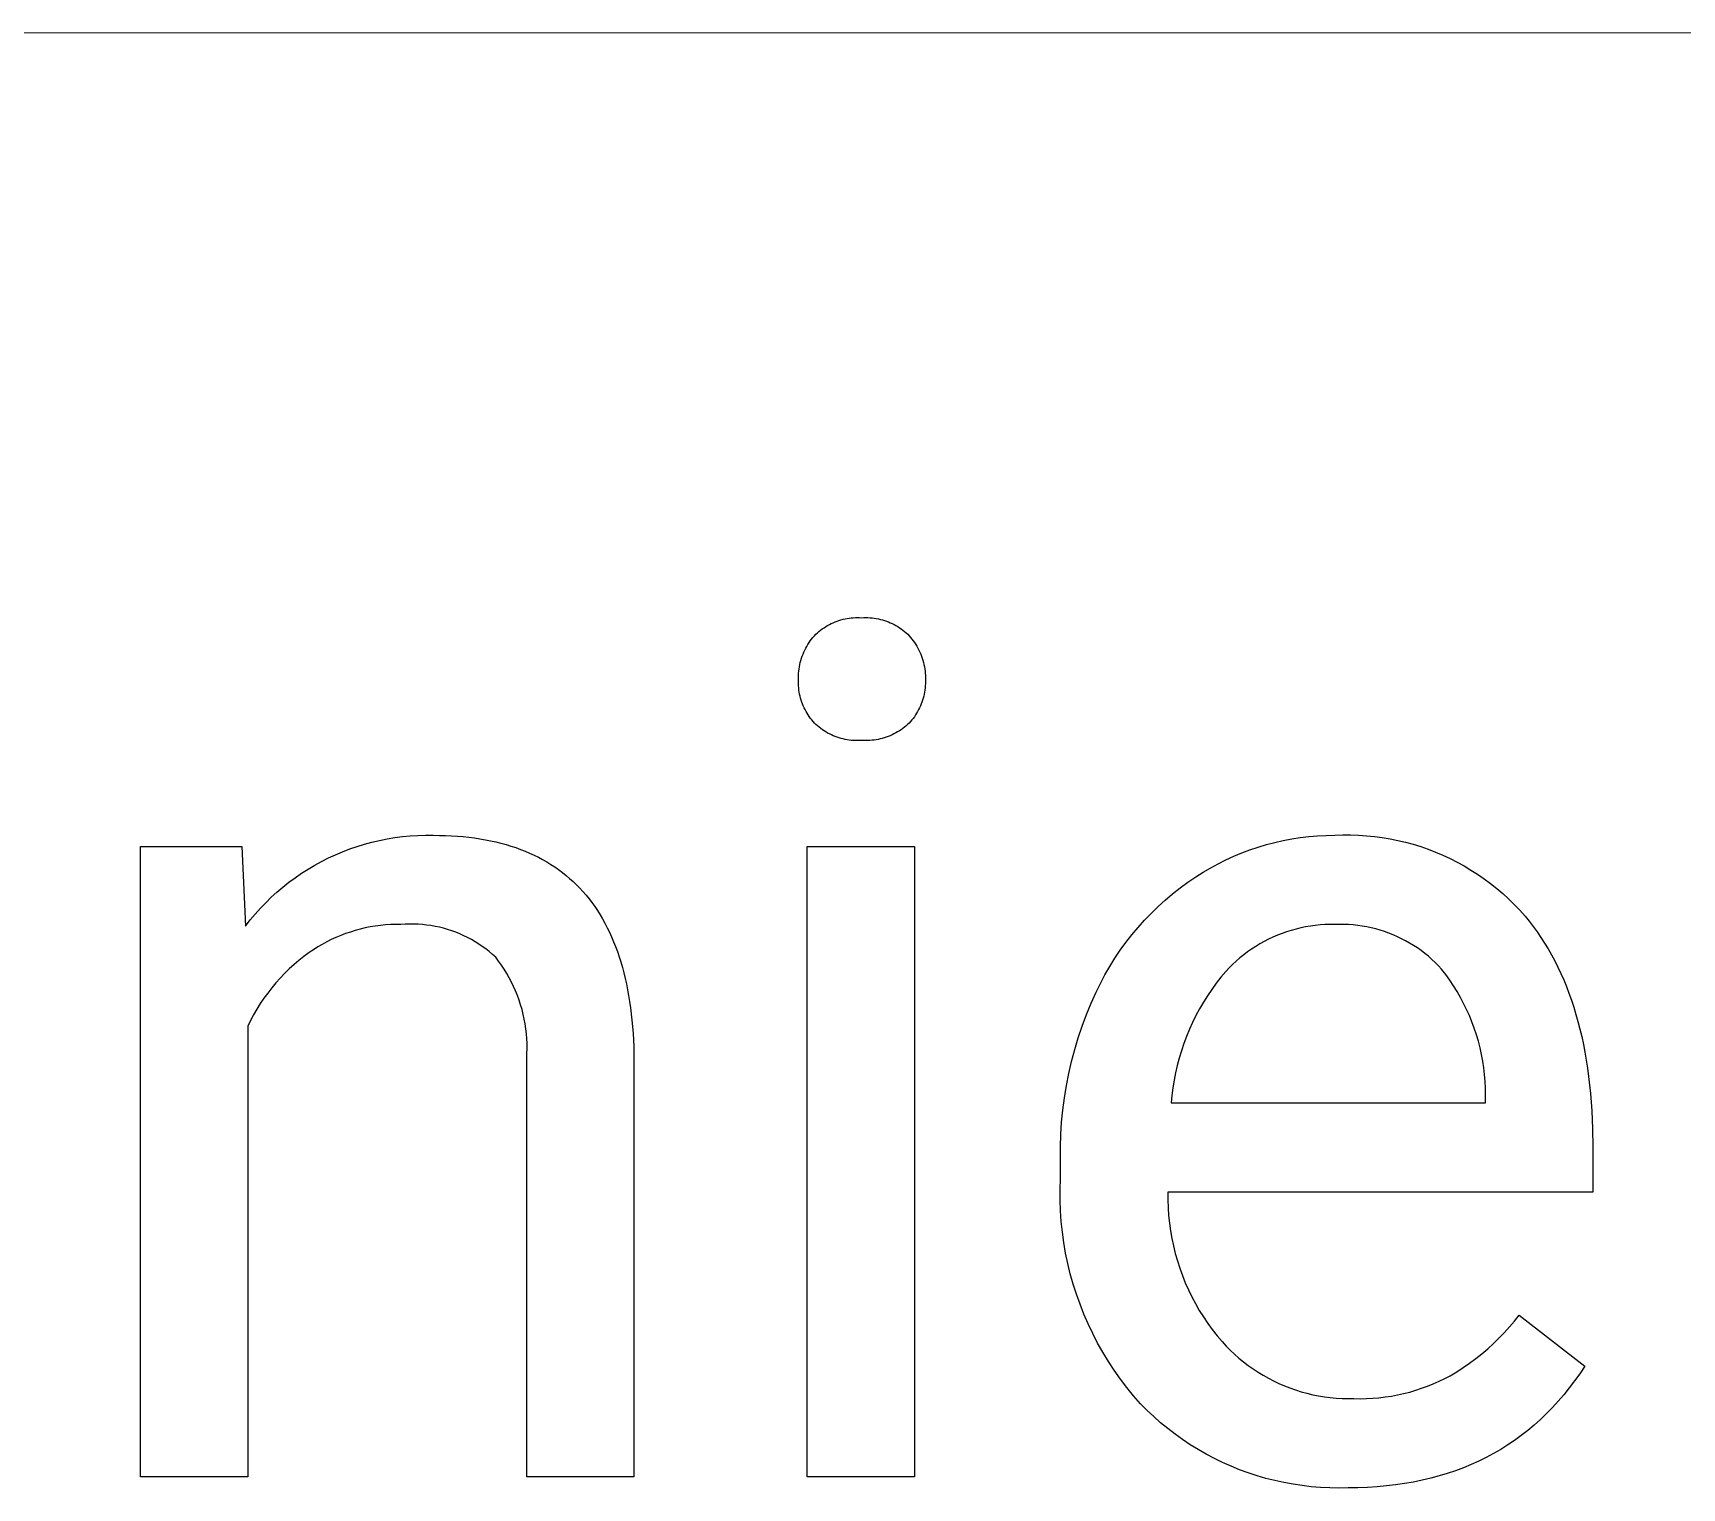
# Model space of a CAD drawing. Header units: millimetres. Extents: x -1519 to 3497, y -297 to 3208.
# Drawn here: x 2014 to 2081.6, y -76 to -16.4 of the extents above; entities that cross this region are included whole.
import ezdxf

# ---------------------------------------------------------------- set-up
doc = ezdxf.new("R2010")
doc.units = ezdxf.units.MM
doc.header["$MEASUREMENT"] = 0
doc.layers.add('Domyślny', color=7, linetype='Continuous', true_color=0x000000)

msp = doc.modelspace()

# ---------------------------------------------------------------- linework, layer by layer
at = {"layer": 'Domyślny', "color": 18, "lineweight": 15, "true_color": 0x000000}
msp.add_line((1601.477, -16.362), (3497.131, -16.362), dxfattribs=at)
at = {"layer": 'Domyślny'}
for p, q in [((2046.687, -40.57), (2046.765, -40.534)), ((2046.765, -40.534), (2046.844, -40.501)), ((2046.844, -40.501), (2046.924, -40.47)), ((2046.924, -40.47), (2047.005, -40.443)), ((2047.005, -40.443), (2047.087, -40.418)), ((2047.087, -40.418), (2047.17, -40.396)), ((2047.17, -40.396), (2047.253, -40.377)), ((2047.253, -40.377), (2047.337, -40.361)), ((2047.337, -40.361), (2047.422, -40.348)), ((2047.422, -40.348), (2047.507, -40.338)), ((2047.507, -40.338), (2047.592, -40.331)), ((2047.592, -40.331), (2047.678, -40.326)), ((2047.678, -40.326), (2047.763, -40.325)), ((2047.763, -40.325), (2047.849, -40.327)), ((2047.849, -40.327), (2047.934, -40.332)), ((2047.934, -40.332), (2048.02, -40.327)), ((2048.02, -40.327), (2048.106, -40.326)), ((2048.106, -40.326), (2048.192, -40.327)), ((2048.192, -40.327), (2048.278, -40.331)), ((2048.278, -40.331), (2048.363, -40.339)), ((2048.363, -40.339), (2048.449, -40.349)), ((2048.449, -40.349), (2048.534, -40.362)), ((2048.534, -40.362), (2048.618, -40.378)), ((2048.618, -40.378), (2048.702, -40.397)), ((2048.702, -40.397), (2048.785, -40.419)), ((2048.785, -40.419), (2048.867, -40.444)), ((2048.867, -40.444), (2048.949, -40.471)), ((2048.949, -40.471), (2049.029, -40.502)), ((2049.029, -40.502), (2049.108, -40.535)), ((2049.108, -40.535), (2049.187, -40.571)), ((2045.83, -41.277), (2045.883, -41.205)), ((2045.883, -41.205), (2045.939, -41.135)), ((2045.939, -41.135), (2045.996, -41.067)), ((2045.996, -41.067), (2046.057, -41.007)), ((2046.057, -41.007), (2046.12, -40.949)), ((2046.12, -40.949), (2046.185, -40.893)), ((2046.185, -40.893), (2046.252, -40.84)), ((2046.252, -40.84), (2046.32, -40.788)), ((2046.32, -40.788), (2046.391, -40.74)), ((2046.391, -40.74), (2046.462, -40.693)), ((2046.462, -40.693), (2046.536, -40.65)), ((2046.536, -40.65), (2046.611, -40.608)), ((2046.611, -40.608), (2046.687, -40.57)), ((2049.187, -40.571), (2049.263, -40.609)), ((2049.263, -40.609), (2049.339, -40.65)), ((2049.339, -40.65), (2049.413, -40.694)), ((2049.413, -40.694), (2049.485, -40.74)), ((2049.485, -40.74), (2049.556, -40.789)), ((2049.556, -40.789), (2049.625, -40.84)), ((2049.625, -40.84), (2049.693, -40.894)), ((2049.693, -40.894), (2049.758, -40.949)), ((2049.758, -40.949), (2049.821, -41.007)), ((2049.821, -41.007), (2049.883, -41.067)), ((2049.883, -41.067), (2049.941, -41.135)), ((2049.941, -41.135), (2049.998, -41.205)), ((2049.998, -41.205), (2050.052, -41.276)), ((2045.469, -41.992), (2045.498, -41.907)), ((2045.498, -41.907), (2045.53, -41.824)), ((2045.53, -41.824), (2045.565, -41.742)), ((2045.565, -41.742), (2045.602, -41.661)), ((2045.602, -41.661), (2045.643, -41.581)), ((2045.643, -41.581), (2045.685, -41.503)), ((2045.685, -41.503), (2045.731, -41.426)), ((2045.731, -41.426), (2045.779, -41.351)), ((2045.779, -41.351), (2045.83, -41.277)), ((2050.052, -41.276), (2050.103, -41.349)), ((2050.103, -41.349), (2050.152, -41.424)), ((2050.152, -41.424), (2050.198, -41.501)), ((2050.198, -41.501), (2050.242, -41.579)), ((2050.242, -41.579), (2050.283, -41.659)), ((2050.283, -41.659), (2050.321, -41.74)), ((2050.321, -41.74), (2050.356, -41.822)), ((2050.356, -41.822), (2050.388, -41.906)), ((2050.388, -41.906), (2050.418, -41.99)), ((2045.349, -42.604), (2045.357, -42.515)), ((2045.357, -42.515), (2045.369, -42.426)), ((2045.369, -42.426), (2045.383, -42.338)), ((2045.383, -42.338), (2045.4, -42.25)), ((2045.4, -42.25), (2045.42, -42.163)), ((2045.42, -42.163), (2045.443, -42.077)), ((2045.443, -42.077), (2045.469, -41.992)), ((2050.418, -41.99), (2050.444, -42.076)), ((2050.444, -42.076), (2050.468, -42.162)), ((2050.468, -42.162), (2050.488, -42.249)), ((2050.488, -42.249), (2050.506, -42.337)), ((2050.506, -42.337), (2050.521, -42.425)), ((2050.521, -42.425), (2050.532, -42.514)), ((2050.532, -42.514), (2050.54, -42.603)), ((2045.341, -42.956), (2045.343, -42.871)), ((2045.343, -43.04), (2045.341, -42.956)), ((2045.342, -42.782), (2045.344, -42.693)), ((2045.343, -42.871), (2045.342, -42.782)), ((2045.347, -43.125), (2045.343, -43.04)), ((2045.344, -42.693), (2045.349, -42.604)), ((2045.354, -43.209), (2045.347, -43.125)), ((2045.364, -43.293), (2045.354, -43.209)), ((2050.535, -43.21), (2050.525, -43.294)), ((2050.542, -43.125), (2050.535, -43.21)), ((2050.54, -42.603), (2050.546, -42.692)), ((2050.547, -43.041), (2050.542, -43.125)), ((2050.546, -42.692), (2050.548, -42.782)), ((2050.548, -42.782), (2050.547, -42.871)), ((2050.547, -42.871), (2050.548, -42.956)), ((2050.548, -42.956), (2050.547, -43.041)), ((2045.377, -43.376), (2045.364, -43.293)), ((2045.393, -43.459), (2045.377, -43.376)), ((2045.411, -43.542), (2045.393, -43.459)), ((2045.432, -43.623), (2045.411, -43.542)), ((2045.456, -43.704), (2045.432, -43.623)), ((2045.482, -43.785), (2045.456, -43.704)), ((2045.511, -43.864), (2045.482, -43.785)), ((2045.543, -43.942), (2045.511, -43.864)), ((2050.375, -43.866), (2050.343, -43.944)), ((2050.405, -43.786), (2050.375, -43.866)), ((2050.431, -43.706), (2050.405, -43.786)), ((2050.456, -43.625), (2050.431, -43.706)), ((2050.477, -43.543), (2050.456, -43.625)), ((2050.496, -43.46), (2050.477, -43.543)), ((2050.512, -43.377), (2050.496, -43.46)), ((2050.525, -43.294), (2050.512, -43.377)), ((2045.578, -44.019), (2045.543, -43.942)), ((2045.614, -44.095), (2045.578, -44.019)), ((2045.654, -44.17), (2045.614, -44.095)), ((2045.696, -44.243), (2045.654, -44.17)), ((2045.74, -44.315), (2045.696, -44.243)), ((2045.787, -44.385), (2045.74, -44.315)), ((2045.836, -44.454), (2045.787, -44.385)), ((2045.887, -44.521), (2045.836, -44.454)), ((2045.941, -44.587), (2045.887, -44.521)), ((2045.996, -44.65), (2045.941, -44.587)), ((2049.939, -44.587), (2049.883, -44.65)), ((2049.993, -44.522), (2049.939, -44.587)), ((2050.045, -44.455), (2049.993, -44.522)), ((2050.095, -44.387), (2050.045, -44.455)), ((2050.143, -44.317), (2050.095, -44.387)), ((2050.188, -44.245), (2050.143, -44.317)), ((2050.23, -44.172), (2050.188, -44.245)), ((2050.27, -44.097), (2050.23, -44.172)), ((2050.308, -44.021), (2050.27, -44.097)), ((2050.343, -43.944), (2050.308, -44.021)), ((2046.058, -44.709), (2045.996, -44.65)), ((2046.122, -44.765), (2046.058, -44.709)), ((2046.187, -44.819), (2046.122, -44.765)), ((2046.255, -44.871), (2046.187, -44.819)), ((2046.324, -44.921), (2046.255, -44.871)), ((2046.395, -44.968), (2046.324, -44.921)), ((2046.467, -45.013), (2046.395, -44.968)), ((2046.541, -45.056), (2046.467, -45.013)), ((2046.616, -45.096), (2046.541, -45.056)), ((2046.692, -45.133), (2046.616, -45.096)), ((2046.77, -45.168), (2046.692, -45.133)), ((2046.849, -45.2), (2046.77, -45.168)), ((2046.929, -45.229), (2046.849, -45.2)), ((2047.01, -45.255), (2046.929, -45.229)), ((2047.091, -45.279), (2047.01, -45.255)), ((2047.174, -45.3), (2047.091, -45.279)), ((2048.781, -45.278), (2048.698, -45.299)), ((2048.863, -45.254), (2048.781, -45.278)), ((2048.944, -45.228), (2048.863, -45.254)), ((2049.024, -45.199), (2048.944, -45.228)), ((2049.104, -45.167), (2049.024, -45.199)), ((2049.182, -45.132), (2049.104, -45.167)), ((2049.259, -45.095), (2049.182, -45.132)), ((2049.334, -45.055), (2049.259, -45.095)), ((2049.409, -45.013), (2049.334, -45.055)), ((2049.481, -44.968), (2049.409, -45.013)), ((2049.553, -44.921), (2049.481, -44.968)), ((2049.622, -44.871), (2049.553, -44.921)), ((2049.69, -44.819), (2049.622, -44.871)), ((2049.756, -44.765), (2049.69, -44.819)), ((2049.82, -44.709), (2049.756, -44.765)), ((2049.883, -44.65), (2049.82, -44.709)), ((2047.257, -45.319), (2047.174, -45.3)), ((2047.341, -45.334), (2047.257, -45.319)), ((2047.425, -45.346), (2047.341, -45.334)), ((2047.509, -45.356), (2047.425, -45.346)), ((2047.594, -45.363), (2047.509, -45.356)), ((2047.679, -45.367), (2047.594, -45.363)), ((2047.764, -45.368), (2047.679, -45.367)), ((2047.849, -45.366), (2047.764, -45.368)), ((2047.934, -45.361), (2047.849, -45.366)), ((2048.02, -45.366), (2047.934, -45.361)), ((2048.105, -45.367), (2048.02, -45.366)), ((2048.19, -45.366), (2048.105, -45.367)), ((2048.276, -45.362), (2048.19, -45.366)), ((2048.361, -45.355), (2048.276, -45.362)), ((2048.446, -45.346), (2048.361, -45.355)), ((2048.53, -45.333), (2048.446, -45.346)), ((2048.614, -45.318), (2048.53, -45.333)), ((2048.698, -45.299), (2048.614, -45.318)), ((2028.482, -49.394), (2028.795, -49.343)), ((2028.795, -49.343), (2029.109, -49.302)), ((2029.109, -49.302), (2029.425, -49.272)), ((2029.425, -49.272), (2029.742, -49.253)), ((2029.742, -49.253), (2030.059, -49.245)), ((2030.059, -49.245), (2030.376, -49.247)), ((2030.376, -49.247), (2030.629, -49.25)), ((2030.629, -49.25), (2030.878, -49.256)), ((2030.878, -49.256), (2031.123, -49.268)), ((2031.123, -49.268), (2031.364, -49.283)), ((2031.364, -49.283), (2031.601, -49.304)), ((2031.601, -49.304), (2031.834, -49.328)), ((2031.834, -49.328), (2032.063, -49.358)), ((2065.564, -49.395), (2065.914, -49.341)), ((2065.914, -49.341), (2066.266, -49.299)), ((2066.266, -49.299), (2066.62, -49.27)), ((2066.62, -49.27), (2066.974, -49.252)), ((2066.974, -49.252), (2067.328, -49.247)), ((2067.328, -49.247), (2067.653, -49.235)), ((2067.653, -49.235), (2067.978, -49.234)), ((2067.978, -49.234), (2068.303, -49.244)), ((2068.303, -49.244), (2068.627, -49.265)), ((2068.627, -49.265), (2068.951, -49.296)), ((2068.951, -49.296), (2069.273, -49.339)), ((2069.273, -49.339), (2069.593, -49.392)), ((2018.371, -75.537), (2018.371, -49.705)), ((2018.371, -49.705), (2022.532, -49.705)), ((2022.532, -49.705), (2022.675, -52.969)), ((2026.363, -50.044), (2026.656, -49.92)), ((2026.656, -49.92), (2026.952, -49.807)), ((2026.952, -49.807), (2027.252, -49.704)), ((2027.252, -49.704), (2027.555, -49.611)), ((2027.555, -49.611), (2027.861, -49.528)), ((2027.861, -49.528), (2028.17, -49.456)), ((2028.17, -49.456), (2028.482, -49.394)), ((2032.063, -49.358), (2032.289, -49.392)), ((2032.289, -49.392), (2032.51, -49.43)), ((2032.51, -49.43), (2032.727, -49.473)), ((2032.727, -49.473), (2032.941, -49.52)), ((2032.941, -49.52), (2033.15, -49.572)), ((2033.15, -49.572), (2033.356, -49.628)), ((2033.356, -49.628), (2033.557, -49.689)), ((2033.557, -49.689), (2033.755, -49.755)), ((2033.755, -49.755), (2033.948, -49.824)), ((2033.948, -49.824), (2034.138, -49.899)), ((2034.138, -49.899), (2034.324, -49.978)), ((2034.324, -49.978), (2034.506, -50.061)), ((2045.7, -75.537), (2045.7, -49.705)), ((2045.7, -49.705), (2050.101, -49.705)), ((2050.101, -49.705), (2050.101, -75.537)), ((2063.192, -50.105), (2063.519, -49.969)), ((2063.519, -49.969), (2063.851, -49.844)), ((2063.851, -49.844), (2064.187, -49.731)), ((2064.187, -49.731), (2064.527, -49.629)), ((2064.527, -49.629), (2064.87, -49.539)), ((2064.87, -49.539), (2065.215, -49.461)), ((2065.215, -49.461), (2065.564, -49.395)), ((2069.593, -49.392), (2069.912, -49.457)), ((2069.912, -49.457), (2070.228, -49.532)), ((2070.228, -49.532), (2070.542, -49.617)), ((2070.542, -49.617), (2070.852, -49.713)), ((2070.852, -49.713), (2071.159, -49.82)), ((2071.159, -49.82), (2071.462, -49.937)), ((2071.462, -49.937), (2071.761, -50.064)), ((2024.974, -50.805), (2025.241, -50.634)), ((2025.241, -50.634), (2025.514, -50.472)), ((2025.514, -50.472), (2025.792, -50.32)), ((2025.792, -50.32), (2026.075, -50.177)), ((2026.075, -50.177), (2026.363, -50.044)), ((2034.506, -50.061), (2034.684, -50.149)), ((2034.684, -50.149), (2034.857, -50.241)), ((2034.857, -50.241), (2035.027, -50.338)), ((2035.027, -50.338), (2035.193, -50.44)), ((2035.193, -50.44), (2035.356, -50.546)), ((2035.356, -50.546), (2035.514, -50.656)), ((2035.514, -50.656), (2035.668, -50.771)), ((2061.935, -50.761), (2062.241, -50.581)), ((2062.241, -50.581), (2062.552, -50.411)), ((2062.552, -50.411), (2062.869, -50.253)), ((2062.869, -50.253), (2063.192, -50.105)), ((2071.761, -50.064), (2072.056, -50.201)), ((2072.056, -50.201), (2072.346, -50.348)), ((2072.346, -50.348), (2072.631, -50.505)), ((2072.631, -50.505), (2072.91, -50.671)), ((2072.91, -50.671), (2073.183, -50.846)), ((2023.967, -51.576), (2024.209, -51.37)), ((2024.209, -51.37), (2024.457, -51.173)), ((2024.457, -51.173), (2024.712, -50.985)), ((2024.712, -50.985), (2024.974, -50.805)), ((2035.668, -50.771), (2035.818, -50.891)), ((2035.818, -50.891), (2035.964, -51.015)), ((2035.964, -51.015), (2036.107, -51.143)), ((2036.107, -51.143), (2036.245, -51.276)), ((2036.245, -51.276), (2036.38, -51.414)), ((2060.99, -51.407), (2061.309, -51.174)), ((2061.309, -51.174), (2061.636, -50.951)), ((2061.636, -50.951), (2061.935, -50.761)), ((2073.183, -50.846), (2073.451, -51.031)), ((2073.451, -51.031), (2073.712, -51.225)), ((2073.712, -51.225), (2073.966, -51.427)), ((2023.286, -52.24), (2023.505, -52.011)), ((2023.505, -52.011), (2023.732, -51.789)), ((2023.732, -51.789), (2023.967, -51.576)), ((2036.38, -51.414), (2036.51, -51.556)), ((2036.51, -51.556), (2036.637, -51.702)), ((2036.637, -51.702), (2036.759, -51.853)), ((2036.759, -51.853), (2036.878, -52.009)), ((2036.878, -52.009), (2036.993, -52.169)), ((2060.084, -52.172), (2060.378, -51.907)), ((2060.378, -51.907), (2060.68, -51.651)), ((2060.68, -51.651), (2060.99, -51.407)), ((2073.966, -51.427), (2074.214, -51.638)), ((2074.214, -51.638), (2074.454, -51.857)), ((2074.454, -51.857), (2074.686, -52.083)), ((2022.675, -52.969), (2022.87, -52.719)), ((2022.87, -52.719), (2023.074, -52.476)), ((2023.074, -52.476), (2023.286, -52.24)), ((2036.993, -52.169), (2037.103, -52.333)), ((2037.103, -52.333), (2037.21, -52.503)), ((2037.21, -52.503), (2037.313, -52.676)), ((2037.313, -52.676), (2037.412, -52.854)), ((2059.527, -52.732), (2059.801, -52.447)), ((2059.801, -52.447), (2060.084, -52.172)), ((2074.686, -52.083), (2074.911, -52.318)), ((2074.911, -52.318), (2075.128, -52.56)), ((2075.128, -52.56), (2075.299, -52.77)), ((2026.58, -53.355), (2026.386, -53.436)), ((2026.776, -53.28), (2026.58, -53.355)), ((2026.975, -53.212), (2026.776, -53.28)), ((2027.177, -53.15), (2026.975, -53.212)), ((2027.38, -53.095), (2027.177, -53.15)), ((2027.585, -53.047), (2027.38, -53.095)), ((2027.791, -53.006), (2027.585, -53.047)), ((2027.999, -52.972), (2027.791, -53.006)), ((2028.207, -52.945), (2027.999, -52.972)), ((2028.417, -52.924), (2028.207, -52.945)), ((2028.627, -52.911), (2028.417, -52.924)), ((2028.837, -52.904), (2028.627, -52.911)), ((2029.047, -52.905), (2028.837, -52.904)), ((2029.223, -52.893), (2029.047, -52.905)), ((2029.399, -52.887), (2029.223, -52.893)), ((2029.576, -52.888), (2029.399, -52.887)), ((2029.752, -52.894), (2029.576, -52.888)), ((2029.928, -52.907), (2029.752, -52.894)), ((2030.103, -52.926), (2029.928, -52.907)), ((2030.278, -52.951), (2030.103, -52.926)), ((2030.451, -52.981), (2030.278, -52.951)), ((2030.624, -53.018), (2030.451, -52.981)), ((2030.795, -53.061), (2030.624, -53.018)), ((2030.964, -53.11), (2030.795, -53.061)), ((2031.132, -53.165), (2030.964, -53.11)), ((2031.297, -53.225), (2031.132, -53.165)), ((2031.461, -53.291), (2031.297, -53.225)), ((2031.622, -53.363), (2031.461, -53.291)), ((2031.78, -53.44), (2031.622, -53.363)), ((2037.412, -52.854), (2037.507, -53.037)), ((2037.507, -53.037), (2037.598, -53.224)), ((2037.598, -53.224), (2037.685, -53.415)), ((2058.766, -53.642), (2059.009, -53.33)), ((2059.009, -53.33), (2059.263, -53.026)), ((2059.263, -53.026), (2059.527, -52.732)), ((2064.978, -53.345), (2064.794, -53.424)), ((2065.165, -53.272), (2064.978, -53.345)), ((2065.355, -53.205), (2065.165, -53.272)), ((2065.546, -53.145), (2065.355, -53.205)), ((2065.739, -53.091), (2065.546, -53.145)), ((2065.934, -53.045), (2065.739, -53.091)), ((2066.131, -53.004), (2065.934, -53.045)), ((2066.329, -52.971), (2066.131, -53.004)), ((2066.527, -52.944), (2066.329, -52.971)), ((2066.727, -52.924), (2066.527, -52.944)), ((2066.927, -52.911), (2066.727, -52.924)), ((2067.128, -52.905), (2066.927, -52.911)), ((2067.328, -52.905), (2067.128, -52.905)), ((2067.517, -52.9), (2067.328, -52.905)), ((2067.705, -52.9), (2067.517, -52.9)), ((2067.894, -52.908), (2067.705, -52.9)), ((2068.082, -52.921), (2067.894, -52.908)), ((2068.269, -52.942), (2068.082, -52.921)), ((2068.456, -52.968), (2068.269, -52.942)), ((2068.642, -53.001), (2068.456, -52.968)), ((2068.826, -53.04), (2068.642, -53.001)), ((2069.009, -53.085), (2068.826, -53.04)), ((2069.19, -53.137), (2069.009, -53.085)), ((2069.37, -53.194), (2069.19, -53.137)), ((2069.547, -53.258), (2069.37, -53.194)), ((2069.722, -53.328), (2069.547, -53.258)), ((2069.895, -53.403), (2069.722, -53.328)), ((2075.299, -52.77), (2075.464, -52.986)), ((2075.464, -52.986), (2075.625, -53.207)), ((2075.625, -53.207), (2075.779, -53.433)), ((2025.288, -54.055), (2025.075, -54.213)), ((2025.462, -53.937), (2025.288, -54.055)), ((2025.64, -53.825), (2025.462, -53.937)), ((2025.821, -53.718), (2025.64, -53.825)), ((2026.006, -53.618), (2025.821, -53.718)), ((2026.195, -53.524), (2026.006, -53.618)), ((2026.386, -53.436), (2026.195, -53.524)), ((2031.936, -53.523), (2031.78, -53.44)), ((2032.088, -53.611), (2031.936, -53.523)), ((2032.238, -53.705), (2032.088, -53.611)), ((2032.384, -53.803), (2032.238, -53.705)), ((2032.527, -53.907), (2032.384, -53.803)), ((2032.666, -54.015), (2032.527, -53.907)), ((2032.801, -54.128), (2032.666, -54.015)), ((2037.685, -53.415), (2037.768, -53.612)), ((2037.768, -53.612), (2037.848, -53.812)), ((2037.848, -53.812), (2037.923, -54.017)), ((2037.923, -54.017), (2037.994, -54.227)), ((2058.313, -54.289), (2058.534, -53.962)), ((2058.534, -53.962), (2058.766, -53.642)), ((2063.755, -54.027), (2063.595, -54.148)), ((2063.919, -53.912), (2063.755, -54.027)), ((2064.087, -53.803), (2063.919, -53.912)), ((2064.259, -53.699), (2064.087, -53.803)), ((2064.434, -53.601), (2064.259, -53.699)), ((2064.613, -53.51), (2064.434, -53.601)), ((2064.794, -53.424), (2064.613, -53.51)), ((2070.065, -53.485), (2069.895, -53.403)), ((2070.232, -53.572), (2070.065, -53.485)), ((2070.396, -53.665), (2070.232, -53.572)), ((2070.557, -53.763), (2070.396, -53.665)), ((2070.715, -53.867), (2070.557, -53.763)), ((2070.869, -53.976), (2070.715, -53.867)), ((2071.019, -54.09), (2070.869, -53.976)), ((2075.779, -53.433), (2075.929, -53.665)), ((2075.929, -53.665), (2076.073, -53.903)), ((2076.073, -53.903), (2076.211, -54.146)), ((2024.47, -54.728), (2024.28, -54.913)), ((2024.666, -54.549), (2024.47, -54.728)), ((2024.867, -54.378), (2024.666, -54.549)), ((2025.075, -54.213), (2024.867, -54.378)), ((2032.932, -54.246), (2032.801, -54.128)), ((2033.054, -54.407), (2032.932, -54.246)), ((2033.171, -54.571), (2033.054, -54.407)), ((2033.282, -54.739), (2033.171, -54.571)), ((2033.387, -54.911), (2033.282, -54.739)), ((2037.994, -54.227), (2038.061, -54.441)), ((2038.061, -54.441), (2038.125, -54.66)), ((2038.125, -54.66), (2038.184, -54.883)), ((2057.906, -54.967), (2058.103, -54.625)), ((2058.103, -54.625), (2058.313, -54.289)), ((2062.997, -54.682), (2062.86, -54.829)), ((2063.14, -54.541), (2062.997, -54.682)), ((2063.287, -54.405), (2063.14, -54.541)), ((2063.439, -54.274), (2063.287, -54.405)), ((2063.595, -54.148), (2063.439, -54.274)), ((2071.165, -54.209), (2071.019, -54.09)), ((2071.307, -54.334), (2071.165, -54.209)), ((2071.444, -54.462), (2071.307, -54.334)), ((2071.577, -54.596), (2071.444, -54.462)), ((2071.706, -54.734), (2071.577, -54.596)), ((2071.876, -54.954), (2071.706, -54.734)), ((2076.211, -54.146), (2076.344, -54.395)), ((2076.344, -54.395), (2076.472, -54.65)), ((2076.472, -54.65), (2076.594, -54.91)), ((2023.92, -55.302), (2023.75, -55.505)), ((2024.097, -55.104), (2023.92, -55.302)), ((2024.28, -54.913), (2024.097, -55.104)), ((2033.487, -55.086), (2033.387, -54.911)), ((2033.58, -55.264), (2033.487, -55.086)), ((2033.668, -55.446), (2033.58, -55.264)), ((2038.184, -54.883), (2038.24, -55.111)), ((2038.24, -55.111), (2038.291, -55.343)), ((2038.291, -55.343), (2038.339, -55.58)), ((2057.546, -55.672), (2057.72, -55.316)), ((2057.72, -55.316), (2057.906, -54.967)), ((2062.468, -55.315), (2062.284, -55.568)), ((2062.66, -55.069), (2062.468, -55.315)), ((2062.86, -54.829), (2062.66, -55.069)), ((2072.038, -55.181), (2071.876, -54.954)), ((2072.193, -55.412), (2072.038, -55.181)), ((2072.34, -55.649), (2072.193, -55.412)), ((2076.594, -54.91), (2076.711, -55.175)), ((2076.711, -55.175), (2076.822, -55.447)), ((2023.432, -55.929), (2023.284, -56.149)), ((2023.588, -55.714), (2023.432, -55.929)), ((2023.75, -55.505), (2023.588, -55.714)), ((2033.749, -55.63), (2033.668, -55.446)), ((2033.825, -55.817), (2033.749, -55.63)), ((2033.893, -56.007), (2033.825, -55.817)), ((2033.956, -56.198), (2033.893, -56.007)), ((2038.339, -55.58), (2038.383, -55.821)), ((2038.383, -55.821), (2038.422, -56.067)), ((2038.422, -56.067), (2038.458, -56.317)), ((2057.34, -56.132), (2057.546, -55.672)), ((2061.943, -56.091), (2061.786, -56.361)), ((2062.109, -55.827), (2061.943, -56.091)), ((2062.284, -55.568), (2062.109, -55.827)), ((2072.478, -55.89), (2072.34, -55.649)), ((2072.609, -56.136), (2072.478, -55.89)), ((2076.822, -55.447), (2076.928, -55.723)), ((2076.928, -55.723), (2077.029, -56.006)), ((2077.029, -56.006), (2077.124, -56.294)), ((2023.01, -56.602), (2022.885, -56.836)), ((2023.143, -56.373), (2023.01, -56.602)), ((2023.284, -56.149), (2023.143, -56.373)), ((2034.012, -56.392), (2033.956, -56.198)), ((2034.061, -56.587), (2034.012, -56.392)), ((2034.104, -56.784), (2034.061, -56.587)), ((2038.458, -56.317), (2038.518, -56.831)), ((2056.972, -57.072), (2057.148, -56.599)), ((2057.148, -56.599), (2057.34, -56.132)), ((2061.638, -56.637), (2061.499, -56.917)), ((2061.786, -56.361), (2061.638, -56.637)), ((2072.731, -56.386), (2072.609, -56.136)), ((2072.845, -56.64), (2072.731, -56.386)), ((2072.95, -56.898), (2072.845, -56.64)), ((2077.124, -56.294), (2077.213, -56.587)), ((2077.213, -56.587), (2077.298, -56.886)), ((2022.885, -56.836), (2022.768, -57.074)), ((2022.768, -57.074), (2022.768, -75.537)), ((2034.14, -56.982), (2034.104, -56.784)), ((2034.17, -57.181), (2034.14, -56.982)), ((2034.193, -57.382), (2034.17, -57.181)), ((2034.209, -57.583), (2034.193, -57.382)), ((2038.518, -56.831), (2038.562, -57.363)), ((2038.562, -57.363), (2038.59, -57.913)), ((2056.811, -57.551), (2056.972, -57.072)), ((2061.37, -57.201), (2061.25, -57.49)), ((2061.499, -56.917), (2061.37, -57.201)), ((2073.047, -57.16), (2072.95, -56.898)), ((2073.134, -57.424), (2073.047, -57.16)), ((2073.213, -57.691), (2073.134, -57.424)), ((2077.298, -56.886), (2077.376, -57.191)), ((2077.376, -57.191), (2077.45, -57.501)), ((2034.218, -57.784), (2034.209, -57.583)), ((2034.216, -58.187), (2034.221, -57.985)), ((2034.221, -57.985), (2034.218, -57.784)), ((2038.59, -57.913), (2038.602, -58.481)), ((2056.536, -58.522), (2056.666, -58.034)), ((2056.666, -58.034), (2056.811, -57.551)), ((2061.04, -58.078), (2060.95, -58.377)), ((2061.14, -57.782), (2061.04, -58.078)), ((2061.25, -57.49), (2061.14, -57.782)), ((2073.282, -57.961), (2073.213, -57.691)), ((2073.343, -58.232), (2073.282, -57.961)), ((2077.45, -57.501), (2077.517, -57.817)), ((2077.517, -57.817), (2077.58, -58.139)), ((2034.205, -58.388), (2034.216, -58.187)), ((2034.205, -75.537), (2034.205, -58.388)), ((2038.602, -58.481), (2038.602, -75.537)), ((2056.423, -59.014), (2056.536, -58.522)), ((2060.87, -58.679), (2060.8, -58.984)), ((2060.95, -58.377), (2060.87, -58.679)), ((2073.394, -58.506), (2073.343, -58.232)), ((2073.436, -58.781), (2073.394, -58.506)), ((2073.469, -59.058), (2073.436, -58.781)), ((2077.58, -58.139), (2077.637, -58.466)), ((2077.637, -58.466), (2077.689, -58.798)), ((2077.689, -58.798), (2077.735, -59.136)), ((2056.326, -59.51), (2056.423, -59.014)), ((2060.74, -59.291), (2060.691, -59.599)), ((2060.8, -58.984), (2060.74, -59.291)), ((2073.493, -59.335), (2073.469, -59.058)), ((2073.507, -59.613), (2073.493, -59.335)), ((2077.735, -59.136), (2077.811, -59.829)), ((2056.18, -60.509), (2056.244, -60.008)), ((2056.244, -60.008), (2056.326, -59.51)), ((2060.652, -59.909), (2060.624, -60.22)), ((2060.691, -59.599), (2060.652, -59.909)), ((2073.511, -59.892), (2073.507, -59.613)), ((2073.511, -60.22), (2073.511, -59.892)), ((2077.811, -59.829), (2077.865, -60.545)), ((2056.131, -61.011), (2056.18, -60.509)), ((2060.624, -60.22), (2073.511, -60.22)), ((2077.865, -60.545), (2077.898, -61.282)), ((2056.099, -61.515), (2056.131, -61.011)), ((2077.898, -61.282), (2077.909, -62.042)), ((2056.083, -62.02), (2056.099, -61.515)), ((2056.084, -62.524), (2056.083, -62.02)), ((2077.909, -62.042), (2077.909, -63.878)), ((2056.084, -63.335), (2056.084, -62.524)), ((2056.069, -63.771), (2056.084, -63.335)), ((2056.07, -64.208), (2056.069, -63.771)), ((2056.086, -64.644), (2056.07, -64.208)), ((2077.909, -63.878), (2060.481, -63.878)), ((2060.481, -63.878), (2060.481, -64.195)), ((2060.481, -64.195), (2060.492, -64.513)), ((2056.116, -65.079), (2056.086, -64.644)), ((2060.492, -64.513), (2060.514, -64.829)), ((2060.514, -64.829), (2060.547, -65.145)), ((2056.161, -65.513), (2056.116, -65.079)), ((2056.221, -65.945), (2056.161, -65.513)), ((2060.547, -65.145), (2060.591, -65.459)), ((2060.591, -65.459), (2060.646, -65.771)), ((2056.295, -66.375), (2056.221, -65.945)), ((2060.646, -65.771), (2060.712, -66.082)), ((2060.712, -66.082), (2060.788, -66.39)), ((2056.385, -66.802), (2056.295, -66.375)), ((2056.488, -67.226), (2056.385, -66.802)), ((2060.788, -66.39), (2060.876, -66.695)), ((2060.876, -66.695), (2060.973, -66.997)), ((2056.606, -67.646), (2056.488, -67.226)), ((2060.973, -66.997), (2061.082, -67.295)), ((2061.082, -67.295), (2061.201, -67.589)), ((2061.201, -67.589), (2061.329, -67.879)), ((2056.738, -68.062), (2056.606, -67.646)), ((2056.885, -68.473), (2056.738, -68.062)), ((2061.329, -67.879), (2061.468, -68.164)), ((2061.468, -68.164), (2061.617, -68.445)), ((2057.045, -68.878), (2056.885, -68.473)), ((2057.219, -69.279), (2057.045, -68.878)), ((2061.617, -68.445), (2061.776, -68.72)), ((2061.776, -68.72), (2061.944, -68.989)), ((2074.693, -69.161), (2074.89, -68.915)), ((2074.89, -68.915), (2077.576, -71.011)), ((2057.407, -69.672), (2057.219, -69.279)), ((2061.944, -68.989), (2062.121, -69.252)), ((2062.121, -69.252), (2062.307, -69.509)), ((2062.307, -69.509), (2062.502, -69.759)), ((2074.276, -69.635), (2074.488, -69.402)), ((2074.488, -69.402), (2074.693, -69.161)), ((2057.607, -70.06), (2057.407, -69.672)), ((2057.821, -70.44), (2057.607, -70.06)), ((2062.502, -69.759), (2062.706, -70.002)), ((2062.706, -70.002), (2062.871, -70.181)), ((2062.871, -70.181), (2063.042, -70.354)), ((2073.355, -70.498), (2073.596, -70.293)), ((2073.596, -70.293), (2073.829, -70.081)), ((2073.829, -70.081), (2074.056, -69.862)), ((2074.056, -69.862), (2074.276, -69.635)), ((2058.048, -70.813), (2057.821, -70.44)), ((2058.287, -71.178), (2058.048, -70.813)), ((2063.042, -70.354), (2063.22, -70.52)), ((2063.22, -70.52), (2063.402, -70.681)), ((2063.402, -70.681), (2063.591, -70.834)), ((2063.591, -70.834), (2063.784, -70.982)), ((2072.596, -71.063), (2072.855, -70.883)), ((2072.855, -70.883), (2073.108, -70.694)), ((2073.108, -70.694), (2073.355, -70.498)), ((2058.539, -71.534), (2058.287, -71.178)), ((2058.803, -71.882), (2058.539, -71.534)), ((2063.784, -70.982), (2063.983, -71.122)), ((2063.983, -71.122), (2064.186, -71.256)), ((2064.186, -71.256), (2064.394, -71.382)), ((2064.394, -71.382), (2064.606, -71.501)), ((2064.606, -71.501), (2064.822, -71.613)), ((2064.822, -71.613), (2065.041, -71.717)), ((2071.368, -71.732), (2071.603, -71.629)), ((2071.603, -71.629), (2071.834, -71.518)), ((2071.834, -71.518), (2072.061, -71.399)), ((2072.061, -71.399), (2072.331, -71.236)), ((2072.331, -71.236), (2072.596, -71.063)), ((2077.16, -71.615), (2076.942, -71.902)), ((2077.371, -71.318), (2077.16, -71.615)), ((2077.576, -71.011), (2077.371, -71.318)), ((2059.078, -72.22), (2058.803, -71.882)), ((2059.365, -72.549), (2059.078, -72.22)), ((2065.041, -71.717), (2065.265, -71.813)), ((2065.265, -71.813), (2065.491, -71.902)), ((2065.491, -71.902), (2065.721, -71.982)), ((2065.721, -71.982), (2065.953, -72.055)), ((2065.953, -72.055), (2066.187, -72.12)), ((2066.187, -72.12), (2066.424, -72.176)), ((2066.424, -72.176), (2066.662, -72.224)), ((2066.662, -72.224), (2066.902, -72.264)), ((2066.902, -72.264), (2067.143, -72.295)), ((2067.143, -72.295), (2067.385, -72.318)), ((2067.385, -72.318), (2067.628, -72.333)), ((2068.627, -72.336), (2068.883, -72.323)), ((2068.883, -72.323), (2069.139, -72.301)), ((2069.139, -72.301), (2069.394, -72.271)), ((2069.394, -72.271), (2069.647, -72.233)), ((2069.647, -72.233), (2069.9, -72.186)), ((2069.9, -72.186), (2070.15, -72.131)), ((2070.15, -72.131), (2070.399, -72.067)), ((2070.399, -72.067), (2070.645, -71.996)), ((2070.645, -71.996), (2070.889, -71.916)), ((2070.889, -71.916), (2071.13, -71.828)), ((2071.13, -71.828), (2071.368, -71.732)), ((2076.718, -72.179), (2076.487, -72.447)), ((2076.942, -71.902), (2076.718, -72.179)), ((2059.631, -72.818), (2059.365, -72.549)), ((2059.907, -73.077), (2059.631, -72.818)), ((2067.628, -72.333), (2067.871, -72.339)), ((2067.871, -72.339), (2068.114, -72.337)), ((2068.114, -72.337), (2068.371, -72.34)), ((2068.371, -72.34), (2068.627, -72.336)), ((2076.007, -72.953), (2075.758, -73.191)), ((2076.25, -72.705), (2076.007, -72.953)), ((2076.487, -72.447), (2076.25, -72.705)), ((2060.191, -73.327), (2059.907, -73.077)), ((2060.483, -73.568), (2060.191, -73.327)), ((2060.784, -73.798), (2060.483, -73.568)), ((2075.24, -73.639), (2074.972, -73.848)), ((2075.502, -73.42), (2075.24, -73.639)), ((2075.758, -73.191), (2075.502, -73.42)), ((2061.091, -74.018), (2060.784, -73.798)), ((2061.407, -74.227), (2061.091, -74.018)), ((2061.729, -74.426), (2061.407, -74.227)), ((2074.416, -74.238), (2074.129, -74.418)), ((2074.697, -74.048), (2074.416, -74.238)), ((2074.972, -73.848), (2074.697, -74.048)), ((2062.057, -74.614), (2061.729, -74.426)), ((2062.392, -74.791), (2062.057, -74.614)), ((2062.732, -74.956), (2062.392, -74.791)), ((2063.078, -75.11), (2062.732, -74.956)), ((2073.229, -74.899), (2072.917, -75.041)), ((2073.536, -74.749), (2073.229, -74.899)), ((2073.835, -74.588), (2073.536, -74.749)), ((2074.129, -74.418), (2073.835, -74.588)), ((2022.768, -75.537), (2018.371, -75.537)), ((2038.602, -75.537), (2034.205, -75.537)), ((2050.101, -75.537), (2045.7, -75.537)), ((2063.429, -75.252), (2063.078, -75.11)), ((2063.784, -75.382), (2063.429, -75.252)), ((2064.144, -75.5), (2063.784, -75.382)), ((2064.507, -75.606), (2064.144, -75.5)), ((2064.874, -75.699), (2064.507, -75.606)), ((2065.244, -75.78), (2064.874, -75.699)), ((2070.909, -75.683), (2070.552, -75.756)), ((2071.259, -75.6), (2070.909, -75.683)), ((2071.604, -75.508), (2071.259, -75.6)), ((2071.941, -75.406), (2071.604, -75.508)), ((2072.273, -75.294), (2071.941, -75.406)), ((2072.598, -75.172), (2072.273, -75.294)), ((2072.917, -75.041), (2072.598, -75.172)), ((2065.616, -75.849), (2065.244, -75.78)), ((2065.99, -75.905), (2065.616, -75.849)), ((2066.366, -75.948), (2065.99, -75.905)), ((2066.744, -75.979), (2066.366, -75.948)), ((2067.122, -75.997), (2066.744, -75.979)), ((2067.5, -76.002), (2067.122, -75.997)), ((2067.878, -75.994), (2067.5, -76.002)), ((2068.279, -75.989), (2067.878, -75.994)), ((2068.674, -75.975), (2068.279, -75.989)), ((2069.062, -75.951), (2068.674, -75.975)), ((2069.444, -75.916), (2069.062, -75.951)), ((2069.82, -75.873), (2069.444, -75.916)), ((2070.189, -75.819), (2069.82, -75.873)), ((2070.552, -75.756), (2070.189, -75.819))]:
    msp.add_line(p, q, dxfattribs=at)

doc.saveas('drawing.dxf')
